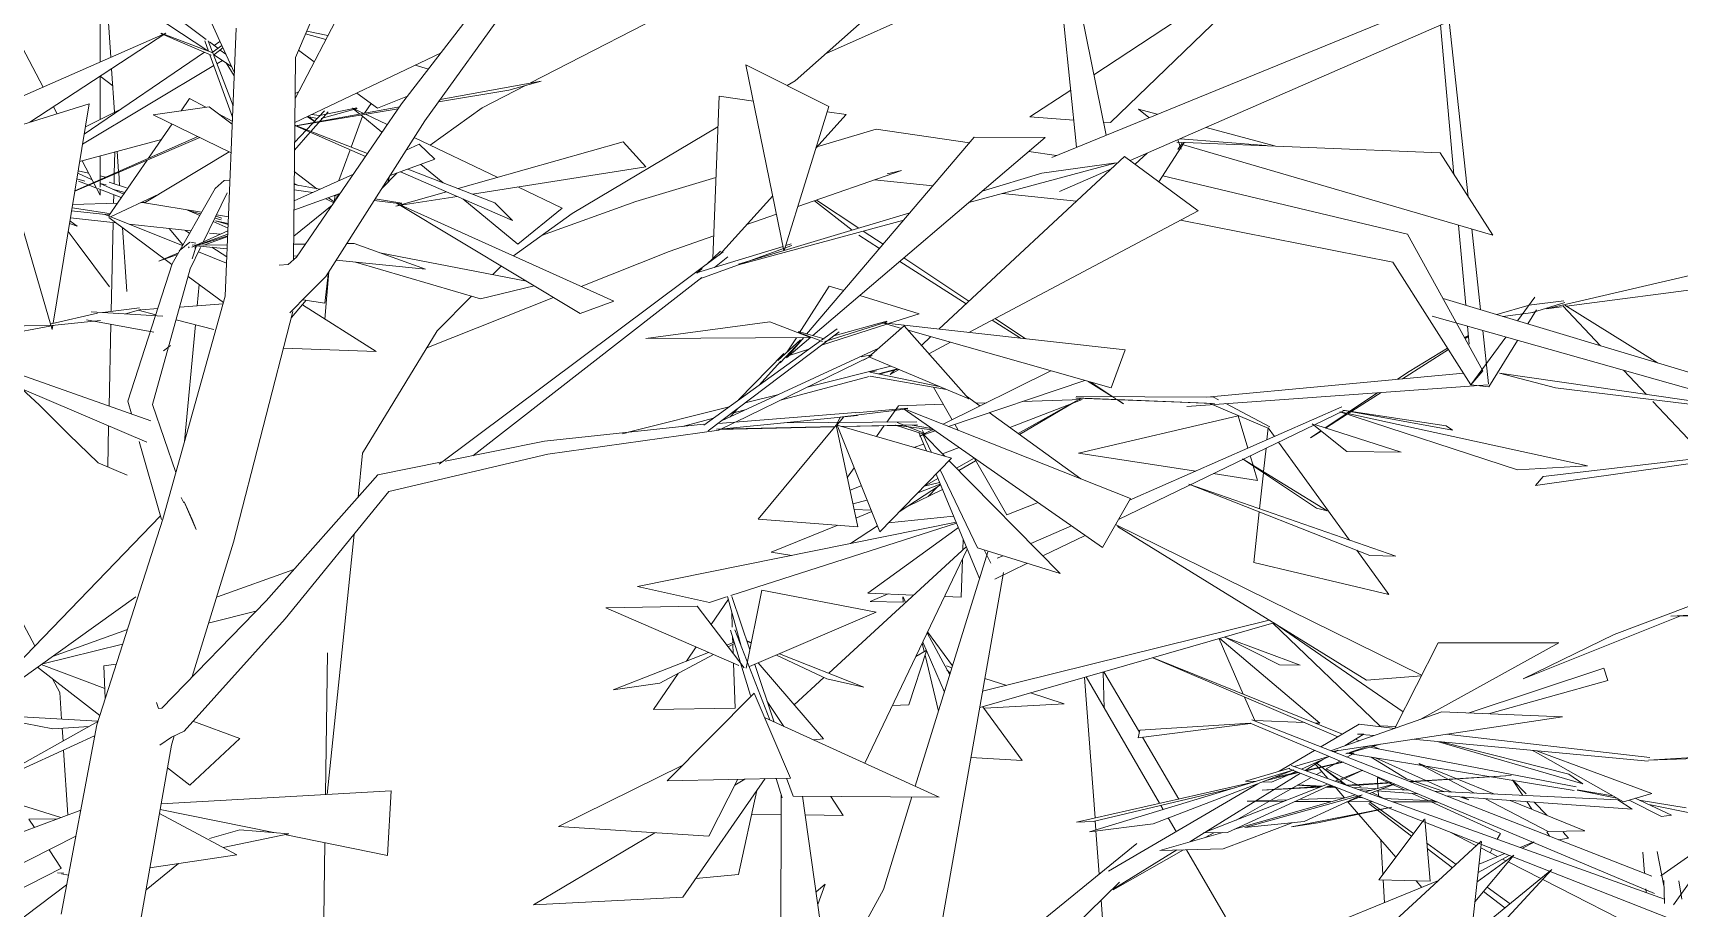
# Model space of a CAD drawing. Header units: millimetres. Extents: x 78096 to 288885, y -20632 to 149556.
# Drawn here: x 251988 to 252579, y 94706 to 95020 of the extents above; entities that cross this region are included whole.
import ezdxf

# ---------------------------------------------------------------- set-up
doc = ezdxf.new("R2010")
doc.units = ezdxf.units.MM
doc.layers.add('G-IMPT', color=8, linetype='Continuous', lineweight=9)
doc.layers.add('L-PLNT', color=71, linetype='Continuous', lineweight=9)

# ---------------------------------------------------------------- blocks, each defined once
blk = doc.blocks.new('ZZ-V - Tree Broadleaf 1 - 3dtree rotund SIMPLU-4826059-TOMH A-A')
at = {"layer": 'G-IMPT'}
for p, q in [((26243.94, 95097.1), (26294.92, 95000.55)), ((26565.19, 95002.82), (26642.73, 95071.38)), ((26672.58, 95004.94), (26746.98, 95053.89)), ((26678.55, 94987.77), (26744.95, 95051.93)), ((26836.75, 95048.51), (26657.46, 94975.28)), ((26315.42, 95039.14), (26315.42, 95009.56)), ((26317.39, 95037.84), (26319.22, 95011.23)), ((26470.13, 95002.02), (26538.35, 95037.13)), ((26822.83, 95034.06), (26685.64, 94974.13)), ((26576.13, 95012.49), (26614.32, 95029.52)), ((26661.82, 95023.48), (26666.39, 94978.93)), ((26668.09, 95026.99), (26677, 94983.26)), ((26797.23, 95022.88), (26802.03, 94969.12)), ((26800.32, 95024.23), (26807.16, 94961.16)), ((26358.46, 95016.88), (26356.39, 95015.47)), ((26352.85, 95013.07), (26309.65, 94983.68)), ((26359.36, 95010.09), (26357.37, 95008.9)), ((26356.29, 95008.25), (26309.05, 94980.01)), ((26315.42, 95004.46), (26315.41, 94988.93)), ((26319.92, 95001), (26315.42, 95004.44)), ((26319.5, 95007.14), (26320.57, 94991.49)), ((26363.6, 95004.55), (26360.67, 95009.22)), ((26452.67, 94993.03), (26468.48, 95001.17)), ((26562.31, 95001.11), (26565.19, 95002.82)), ((26649.61, 94989.82), (26664.28, 94999.47)), ((26298.66, 94993.47), (26299.98, 94990.97)), ((26322.61, 94992.5), (26310.08, 94986.28)), ((26410.41, 94991.14), (26412.81, 94994.65)), ((26433.96, 94979.72), (26452.67, 94993.03)), ((26688.59, 94992.62), (26692.4, 94989.55)), ((26688.59, 94992.62), (26695.38, 94990.77)), ((26405.65, 94978.95), (26409.74, 94990.03)), ((26485.02, 94955.07), (26537.46, 94986.3)), ((26665.38, 94988.7), (26649.61, 94989.82)), ((26678.55, 94987.77), (26676.04, 94987.95)), ((26337.41, 94981.75), (26308.03, 94973.76)), ((26573.03, 94979.04), (26594.33, 94985.47)), ((26594.33, 94985.47), (26627.88, 94980.55)), ((26704.99, 94980.63), (26695.97, 94966.5)), ((26702.42, 94980.8), (26797.01, 94976.92)), ((26704.33, 94980.43), (26702.77, 94978.15)), ((26702.78, 94981.61), (26703.93, 94978.24)), ((26703.59, 94981.97), (26734.57, 94979.49)), ((26712.89, 94986.03), (26737.48, 94979.37)), ((26315.41, 94975.77), (26315.41, 94967.32)), ((26320.49, 94969.57), (26320.67, 94977.2)), ((26321.54, 94977.43), (26322.03, 94970.25)), ((26401.22, 94966.95), (26405.3, 94978.02)), ((26649.19, 94977.41), (26659.11, 94975.96)), ((26691.77, 94976.8), (26687.4, 94972.83)), ((26816.05, 94947.34), (26704.78, 94979.77)), ((26816.05, 94947.34), (26797.01, 94976.92)), ((26312.52, 94967.22), (26307.34, 94969.57)), ((26311.26, 94969.61), (26307.49, 94970.49)), ((26308.93, 94974), (26315.41, 94961.75)), ((26317.37, 94968.19), (26315.41, 94968.64)), ((26320.41, 94965.81), (26320.49, 94969.2)), ((26322.06, 94969.87), (26322.38, 94965.18)), ((26416.51, 94963.94), (26422.14, 94969.69)), ((26418.83, 94966.31), (26419.39, 94968.46)), ((26566.14, 94957.59), (26603.38, 94970.55)), ((26603.38, 94970.55), (26598.28, 94969.34)), ((26678.89, 94971.18), (26660.28, 94963.05)), ((26697.34, 94968.64), (26785.29, 94947.71)), ((26309.84, 94966.72), (26307, 94967.52)), ((26311.09, 94965.41), (26307.64, 94966.74)), ((26314.08, 94964.26), (26311.4, 94965.29)), ((26323, 94960.82), (26314.61, 94964.05)), ((26315.41, 94967.01), (26315.41, 94964.53)), ((26317.6, 94965.45), (26315.41, 94965.92)), ((26323.86, 94962.06), (26315.41, 94965.9)), ((26315.41, 94963.75), (26315.41, 94961.75)), ((26324.86, 94964.39), (26318.63, 94966.38)), ((26324.26, 94962.65), (26319.8, 94963.91)), ((26507.95, 94959.38), (26536.75, 94968.08)), ((26593.79, 94967.21), (26614.65, 94965)), ((26305.51, 94958.41), (26321.63, 94958.83)), ((26320.25, 94958.79), (26320.32, 94961.85)), ((26330.01, 94959.05), (26331.55, 94959.09)), ((26399.76, 94961.55), (26399.58, 94959.34)), ((26474.03, 94947.16), (26507.95, 94959.38)), ((26585.68, 94949.15), (26572.11, 94959.67)), ((26572.92, 94959.95), (26588.1, 94949.87)), ((26639.77, 94962.33), (26666.33, 94959.51)), ((26321.08, 94951.77), (26304.71, 94953.54)), ((26319.38, 94919.96), (26320.1, 94951.87)), ((26348.02, 94948.84), (26325.77, 94951.26)), ((26351.17, 94954.38), (26346.53, 94956.43)), ((26351.5, 94954.95), (26347.03, 94956.21)), ((26361.36, 94949.86), (26356.04, 94952.22)), ((26358.89, 94952.86), (26356.65, 94953.49)), ((26361.43, 94951.56), (26356.86, 94952.45)), ((26361.41, 94951.11), (26356.86, 94952.45)), ((26359.18, 94953.43), (26356.97, 94954.14)), ((26463.94, 94939.9), (26485.02, 94955.07)), ((26547.84, 94951.22), (26558.48, 94954.93)), ((26703.72, 94952.77), (26780.06, 94937.61)), ((26803.66, 94950.95), (26806.24, 94922.14)), ((26307.15, 94944.29), (26303.9, 94948.6)), ((26323.42, 94950.03), (26325, 94927.09)), ((26340.23, 94949.69), (26345.16, 94943.83)), ((26347.55, 94948.03), (26345.91, 94949.07)), ((26358.69, 94947.68), (26354.71, 94948.11)), ((26519.93, 94941.51), (26535.94, 94947.08)), ((26588.07, 94947.3), (26595.55, 94942.54)), ((26589.69, 94948.82), (26596.85, 94944.07)), ((26785.29, 94947.71), (26812.4, 94898.64)), ((26808.42, 94949.56), (26811.56, 94920.54)), ((26835.32, 94920.9), (26962.16, 94950.44)), ((26318.8, 94928.8), (26307.15, 94944.29)), ((26360.94, 94939.54), (26355.53, 94942.97)), ((26468.65, 94930.8), (26415.9, 94941.01)), ((26488.33, 94928.93), (26519.93, 94941.51)), ((26604.27, 94939.14), (26627.68, 94923.6)), ((26397.57, 94934.2), (26396.2, 94917.19)), ((26452.13, 94924.47), (26407.2, 94937.67)), ((26456.51, 94933.15), (26459.58, 94936.24)), ((26602.82, 94937.91), (26626.71, 94922.71)), ((26780.06, 94937.61), (26808.1, 94893.58)), ((26350.97, 94929.59), (26350.26, 94921.95)), ((26471.43, 94929.13), (26452.13, 94924.47)), ((26924.87, 94932.68), (26842.44, 94921.84)), ((26414.59, 94905.53), (26388.09, 94922.33)), ((26432.77, 94906.8), (26478.38, 94924.97)), ((26436.52, 94912.96), (26448.87, 94925.43)), ((26986.46, 94868.09), (26798.11, 94924.57)), ((26817.41, 94918.79), (26829, 94922.2)), ((26824.88, 94916.55), (26831.14, 94925.11)), ((26841.51, 94923.75), (26828.89, 94922.19)), ((26841.85, 94923.1), (26830.3, 94919.52)), ((26840.71, 94921.61), (26835.32, 94920.9)), ((26854.68, 94907.61), (26841.21, 94921.89)), ((26875.15, 94901.47), (26841.83, 94922.22)), ((26318.61, 94885.93), (26319.27, 94915.32)), ((26636.01, 94916.78), (26646.19, 94910.31)), ((26637.09, 94917.36), (26648.01, 94910.1)), ((27003.21, 94859.29), (26794.16, 94918.18)), ((26819.62, 94918.12), (26830.45, 94919.52)), ((26828.53, 94915.45), (26831.67, 94920.55)), ((26349.63, 94915.17), (26345.75, 94873.24)), ((26409.73, 94869), (26436.52, 94912.96)), ((26807.2, 94911.3), (26805.86, 94910.48)), ((26806.03, 94910.18), (26807.24, 94910.95)), ((26806.91, 94914.59), (26807.49, 94908.13)), ((26808.1, 94893.58), (26820.63, 94910.72)), ((26812.38, 94913.05), (26814.45, 94893.9)), ((26814.58, 94892.81), (26824.88, 94909.53)), ((26414.59, 94905.53), (26381.31, 94906.78)), ((26783.47, 94895.71), (26800, 94906.31)), ((26799.71, 94906.76), (26785.93, 94898.41)), ((26713.14, 94889.19), (26805.45, 94897.74)), ((26781.67, 94895.54), (26785.93, 94898.41)), ((26812.4, 94898.64), (26808.1, 94893.58)), ((26838.55, 94892.48), (26818.41, 94897.71)), ((26818.41, 94897.71), (26917.65, 94883.4)), ((26871.2, 94890.1), (26863, 94898.79)), ((26293.5, 94886.39), (26287.33, 94892.03)), ((26670.52, 94894.81), (26679.14, 94889.33)), ((26671.44, 94894.56), (26680.45, 94888.57)), ((26706.02, 94885.81), (26814.36, 94893.55)), ((26814.58, 94892.81), (26808.1, 94893.58)), ((26838.55, 94892.48), (26921, 94882.45)), ((26304.15, 94875.75), (26293.5, 94886.39)), ((26598.13, 94880.16), (26602.34, 94886.05)), ((26618.44, 94886.6), (26602.34, 94886.05)), ((26634.02, 94887.13), (26630.21, 94887)), ((26642.41, 94878.19), (26664.42, 94886.78)), ((26645.32, 94876.08), (26667.97, 94888.77)), ((26665.1, 94887.05), (26645.9, 94875.66)), ((26668.34, 94888.31), (26646.78, 94887.57)), ((26665.03, 94887.02), (26668.34, 94888.31)), ((26715.95, 94886.87), (26666.1, 94888.84)), ((26666.1, 94888.84), (26715.07, 94886.87)), ((26668, 94888.77), (26666.1, 94887.64)), ((26715.59, 94889.15), (26666.23, 94889.4)), ((26666.32, 94888.82), (26715.95, 94886.87)), ((26680.84, 94888.25), (26683.26, 94886.71)), ((26680.95, 94888.24), (26683.26, 94886.71)), ((26735.45, 94877.91), (26714.23, 94886.87)), ((26717.39, 94888.19), (26715.59, 94889.15)), ((26735.78, 94878.48), (26720, 94886.81)), ((26763.56, 94883.35), (26774.48, 94890.7)), ((26764.05, 94883.24), (26775.82, 94890.8)), ((26892.5, 94867.51), (26873.55, 94887.6)), ((26667.07, 94868.96), (26724.41, 94882.43)), ((26724.41, 94882.43), (26727.93, 94870.83)), ((26755.71, 94878.06), (26763.25, 94883.14)), ((26755.88, 94878.01), (26763.67, 94883)), ((26314.71, 94865.49), (26304.15, 94875.75)), ((26318.12, 94864.06), (26318.45, 94878.76)), ((26594.43, 94874.99), (26597.23, 94878.9)), ((26734.81, 94873.86), (26735.27, 94878.14)), ((26735.27, 94878.14), (26737.51, 94875.05)), ((26750.51, 94874.56), (26754.19, 94877.04)), ((26750.51, 94874.56), (26754.27, 94876.97)), ((26831.38, 94857.42), (26950.19, 94874.23)), ((26834.11, 94860.66), (26950.08, 94874.26)), ((26409.73, 94869), (26408.09, 94853.19)), ((26618.18, 94868.73), (26624.13, 94871.05)), ((26667.07, 94868.96), (26709.21, 94862.6)), ((26728.78, 94868.06), (26729.8, 94864.68)), ((26733.57, 94862.37), (26734.48, 94870.81)), ((26738.99, 94872.99), (26764.46, 94837.76)), ((26314.71, 94865.49), (26325.16, 94861.09)), ((26583.97, 94860.37), (26586.4, 94863.76)), ((26623.17, 94863.66), (26629.54, 94867.23)), ((26630.09, 94866.28), (26624.1, 94862.73)), ((26729.88, 94864.41), (26731.46, 94859.24)), ((26732.12, 94849.02), (26733.52, 94861.98)), ((26584.94, 94855.75), (26588.98, 94857.33)), ((26611.65, 94857.21), (26616.51, 94859.93)), ((26715.49, 94861.65), (26731.46, 94859.24)), ((26831.38, 94857.42), (26834.11, 94860.66)), ((26859.62, 94803.81), (26989.79, 94853.21)), ((26730.03, 94829.74), (26732, 94847.93)), ((26406.71, 94839.94), (26397, 94746.35)), ((26767.09, 94834.11), (26778.57, 94818.24)), ((26730.03, 94829.74), (26778.57, 94818.24)), ((26291.92, 94799.76), (26278.24, 94825.36)), ((26826.85, 94787.88), (26883.17, 94810.45)), ((26859.62, 94803.81), (26826.85, 94787.88)), ((26396.44, 94746.32), (26397.17, 94797.27)), ((26300.89, 94782.97), (26298.21, 94787.99)), ((26300.89, 94782.97), (26301.52, 94773.47)), ((26301.74, 94770.17), (26302.05, 94765.6)), ((26302.26, 94762.36), (26303.82, 94739.04)), ((26395.23, 94661.29), (26396.2, 94728.99))]:
    blk.add_line(p, q, dxfattribs=at)
blk = doc.blocks.new('ZZ-V - Tree Broadleaf 1 - 3dtree rotund SIMPLU-4826034-TOMH A-A')
at = {"layer": 'G-IMPT'}
for p, q in [((26385.59, 95011.21), (26424.12, 95100.68)), ((26275.33, 95065.65), (26354.08, 95013.58)), ((26295.12, 95061.74), (26353.55, 95017.61)), ((26423.69, 94994.49), (26464.43, 95047.18)), ((26432.09, 94988.4), (26470.99, 95042.44)), ((26358.39, 95017.04), (26352.77, 95029.52)), ((26402.87, 95029.77), (26385.45, 94996.48)), ((26338.95, 95019.9), (26280.37, 94994.16)), ((26290.13, 94987.88), (26338.95, 95019.9)), ((26337.21, 95019.75), (26355.32, 95011.97)), ((26337.34, 95019.96), (26355.85, 95012.9)), ((26353.07, 95017.14), (26354.4, 95013.45)), ((26354.21, 95017.13), (26363.16, 94993.84)), ((26354.71, 95016.74), (26357.7, 95014.48)), ((26358.39, 95017.04), (26363.64, 95005.62)), ((26360.37, 94925.47), (26364.3, 95021.68)), ((26389.25, 95019.7), (26396.5, 95017.62)), ((26397.29, 95019.12), (26389.65, 95020.64)), ((26354.87, 95012.17), (26362.99, 94989.74)), ((26359.1, 95015.49), (26355.63, 95012.98)), ((26359.51, 95014.6), (26356.17, 95011.99)), ((26356.31, 95012.1), (26362.56, 95007.97)), ((26358.54, 95013.85), (26360.56, 95012.32)), ((26384.89, 94938.49), (26385.59, 95011.21)), ((26437.75, 95012.67), (26385.36, 94987.85)), ((26392.32, 95009.63), (26386.68, 95013.75)), ((26428.67, 95008.36), (26433.37, 95007.01)), ((26547.53, 95008.54), (26577.27, 94993.59)), ((26547.53, 95008.54), (26561.16, 94941.81)), ((26386.67, 94998.82), (26385.47, 94998.29)), ((26415.07, 94993), (26407.67, 94998.41)), ((26436.97, 94995.18), (26462.24, 94999.4)), ((26473.94, 95002.71), (26437.63, 94996.09)), ((26473.94, 95002.71), (26462.24, 94999.4)), ((26277.53, 94983.93), (26311.43, 94994.56)), ((26298.51, 94915.69), (26311.43, 94994.56)), ((26334.41, 94990.62), (26354.57, 94993.49)), ((26347.53, 94996.44), (26344.51, 94992.06)), ((26347.53, 94996.44), (26353.42, 94993.32)), ((26362.89, 94987.16), (26354.57, 94993.49)), ((26422.96, 94993.42), (26385.64, 94986.62)), ((26385.83, 94986.63), (26422.5, 94992.76)), ((26385.94, 94939.44), (26423.69, 94994.49)), ((26407.6, 94993.1), (26394.27, 94990.37)), ((26407.74, 94992.82), (26394.84, 94989.24)), ((26410.15, 94991.09), (26406.11, 94993.02)), ((26408.76, 94990.84), (26406.11, 94993.02)), ((26415.07, 94993), (26425.87, 94997.31)), ((26537.89, 94997.28), (26535.63, 94938.97)), ((26537.89, 94997.28), (26550.19, 94995.5)), ((26577.27, 94993.59), (26561.26, 94941.84)), ((26341.23, 94987.3), (26332.76, 94974.99)), ((26334.41, 94990.62), (26362.47, 94976.96)), ((26357.89, 94990.96), (26362.9, 94988.31)), ((26385.29, 94980.64), (26396.02, 94992.05)), ((26411.49, 94976.69), (26385.35, 94986.8)), ((26410.76, 94975.64), (26385.35, 94986.72)), ((26389.81, 94989.95), (26392.42, 94988.22)), ((26389.95, 94990.02), (26393.52, 94989.29)), ((26390.04, 94990.06), (26392.44, 94988.24)), ((26391.15, 94984.55), (26397.35, 94991.63)), ((26394.27, 94990.37), (26391.38, 94990.7)), ((26396.48, 94932.49), (26432.09, 94988.4)), ((26416.7, 94984.3), (26409.14, 94990.53)), ((26418.59, 94987.06), (26410.76, 94990.8)), ((26572.64, 94978.6), (26583.58, 94990.69)), ((26576.68, 94991.68), (26583.58, 94990.69)), ((26277.53, 94983.93), (26297.7, 94914.96)), ((26351.27, 94982.42), (26306.28, 94963.09)), ((26350.45, 94982.81), (26306.31, 94963.3)), ((26385.27, 94977.84), (26390.92, 94984.29)), ((26458.29, 94968.11), (26428.28, 94982.43)), ((26503.42, 94980.81), (26444.06, 94964.1)), ((26503.42, 94980.81), (26511.56, 94971.86)), ((26629.59, 94982.56), (26569.34, 94911.74)), ((26655.04, 94982.39), (26571.58, 94911.3)), ((26629.59, 94982.56), (26655.04, 94982.39)), ((26331.31, 94958.94), (26361.74, 94977.32)), ((26435.68, 94974.59), (26419.59, 94968.77)), ((26425.4, 94977.91), (26430.06, 94980.01)), ((26435.68, 94974.59), (26430.06, 94980.01)), ((26683.65, 94975.6), (26616.87, 94913.57)), ((26683.65, 94975.6), (26710.02, 94956.12)), ((26332.25, 94974.25), (26318.43, 94954.19)), ((26385.09, 94959.64), (26406.42, 94969.3)), ((26393.3, 94964.01), (26385.19, 94970.18)), ((26463.65, 94952.57), (26423.37, 94970.14)), ((26457.24, 94959.01), (26425.99, 94971.09)), ((26438.73, 94966.16), (26430.69, 94972.78)), ((26449.22, 94962.11), (26511.56, 94971.86)), ((26680.64, 94973.36), (26627.65, 94959.06)), ((26653.94, 94969.59), (26632.46, 94963.16)), ((26653.94, 94969.59), (26680.64, 94973.36)), ((26341.29, 94937.05), (26356.74, 94964.15)), ((26352.47, 94944.87), (26361.06, 94962.6)), ((26360.02, 94967.02), (26356.74, 94964.15)), ((26360.02, 94967.02), (26362.07, 94967.15)), ((26391.82, 94962.69), (26385.13, 94963.65)), ((26385.15, 94965.92), (26386.59, 94965.22)), ((26394.33, 94963.83), (26385.15, 94965.48)), ((26439.9, 94962.93), (26421.68, 94957.8)), ((26481.47, 94957.04), (26465.51, 94964.65)), ((26318.69, 94955.13), (26305.3, 94957.1)), ((26319.06, 94953.93), (26336.49, 94962.07)), ((26351.85, 94955.56), (26331.31, 94958.94)), ((26384.97, 94946.99), (26398.76, 94958.14)), ((26401.59, 94962.26), (26385.06, 94956.28)), ((26396.47, 94960.41), (26399.36, 94959.01)), ((26399.54, 94959.27), (26397.53, 94960.79)), ((26400.98, 94961.38), (26399.67, 94961.57)), ((26399.9, 94959.81), (26401.21, 94962.12)), ((26423.72, 94958.59), (26413.9, 94959.84)), ((26423.78, 94958.82), (26414.23, 94960.36)), ((26421.68, 94957.8), (26423.48, 94958.08)), ((26487.93, 94919.24), (26422.11, 94958.71)), ((26422.11, 94958.71), (26500.05, 94923.66)), ((26423.51, 94958.09), (26443.75, 94961.25)), ((26465.56, 94944.07), (26445.76, 94960.37)), ((26457.24, 94959.01), (26463.65, 94952.57)), ((26481.47, 94957.04), (26465.56, 94944.07)), ((26537.96, 94940.31), (26557.14, 94961.49)), ((26304.38, 94951.52), (26307.13, 94950.52)), ((26304.55, 94952.51), (26307.13, 94950.52)), ((26318.48, 94954.59), (26305.13, 94956.05)), ((26345.01, 94943.57), (26317.1, 94954.72)), ((26341.22, 94936.82), (26318.51, 94953.67)), ((26361.53, 94953.96), (26357.22, 94954.67)), ((26606.47, 94955.37), (26544.79, 94936.9)), ((26604.22, 94952.74), (26544.87, 94936.72)), ((26627.69, 94912.37), (26710.02, 94956.12)), ((26347.61, 94944.78), (26343.76, 94941.76)), ((26349.79, 94944.45), (26347.97, 94944.8)), ((26349.94, 94943.72), (26361.32, 94948.88)), ((26361.27, 94947.68), (26350.33, 94943.72)), ((26361.25, 94947.13), (26352.18, 94944.26)), ((26361.24, 94946.81), (26352.62, 94943.75)), ((26336.47, 94938.01), (26343.55, 94941.01)), ((26343.21, 94940.41), (26336.47, 94938.01)), ((26347.38, 94943.12), (26347.17, 94942.73)), ((26347.8, 94935.22), (26351.51, 94942.87)), ((26348.41, 94943.03), (26349.89, 94943.7)), ((26349.93, 94943.58), (26348.41, 94943.03)), ((26361.12, 94943.84), (26348.45, 94943.7)), ((26349.96, 94943.32), (26348.49, 94938.79)), ((26350.14, 94943.94), (26349.41, 94942.71)), ((26349.6, 94943.12), (26349.78, 94942.73)), ((26361.06, 94942.41), (26349.94, 94943.55)), ((26360.85, 94937.25), (26350.74, 94941.29)), ((26383.02, 94936.81), (26385.94, 94939.44)), ((26386.2, 94939.82), (26384.9, 94939.96)), ((26389.16, 94944.15), (26384.94, 94944.1)), ((26406.67, 94944.34), (26404.01, 94944.31)), ((26406.67, 94944.34), (26432.4, 94935.08)), ((26539.38, 94941.37), (26437.21, 94865.02)), ((26560.86, 94943.31), (26529.78, 94933.75)), ((26564.04, 94943.68), (26531, 94931.69)), ((26538.41, 94941.54), (26533.31, 94936.84)), ((26541.07, 94939.5), (26536.24, 94935.74)), ((26563.76, 94944.2), (26561.81, 94943.6)), ((26325.31, 94887.67), (26341.29, 94937.05)), ((26334.22, 94886.44), (26347.8, 94935.22)), ((26383.02, 94936.81), (26379.74, 94936.6)), ((26397.52, 94934.12), (26396.2, 94922.94)), ((26432.4, 94935.08), (26400.23, 94938.38)), ((26531.73, 94935.38), (26529.91, 94933.7)), ((26359.7, 94923.11), (26347.04, 94932.5)), ((26390.12, 94926.11), (26396.48, 94932.49)), ((26531.63, 94932.15), (26449.41, 94868.11)), ((26577.49, 94929.02), (26566.66, 94912.1)), ((26582.69, 94927.42), (26577.49, 94929.02)), ((26329.59, 94921.28), (26316.38, 94919.56)), ((26337.93, 94845.28), (26360.37, 94925.47)), ((26359.56, 94922.61), (26343.98, 94921.51)), ((26390.12, 94926.11), (26383.57, 94919.44)), ((26389.5, 94923.94), (26384.16, 94917.81)), ((26388.19, 94924.14), (26396.2, 94922.94)), ((26487.93, 94919.24), (26500.05, 94923.66)), ((26609.74, 94919.11), (26588.43, 94925.66)), ((26297.81, 94915.53), (26314.5, 94919.32)), ((26298.06, 94914.88), (26315.51, 94916.65)), ((26310.51, 94916.96), (26334.65, 94912.44)), ((26312.17, 94919.82), (26337.9, 94918.26)), ((26329.96, 94920.63), (26324.52, 94919.07)), ((26335.38, 94918.77), (26329.05, 94920.37)), ((26336.08, 94920.96), (26330.31, 94920.55)), ((26356.24, 94913.5), (26342.7, 94916.92)), ((26363.35, 94837.08), (26384.71, 94919.95)), ((26511.49, 94910.19), (26556.07, 94916.21)), ((26556.07, 94916.21), (26570.7, 94910.53)), ((26598.15, 94915.37), (26574.68, 94907.8)), ((26598.26, 94916.23), (26575.9, 94909.11)), ((26598.15, 94916.49), (26579.1, 94911.13)), ((26603.45, 94913.86), (26596.59, 94915.81)), ((26683.81, 94906.12), (26596.88, 94915.8)), ((26609.74, 94919.11), (26598.81, 94915.58)), ((26274.46, 94914.38), (26297.69, 94914.96)), ((26275.29, 94910.55), (26299.28, 94915)), ((26297.77, 94914.72), (26298.15, 94913.45)), ((26298.15, 94913.45), (26298.39, 94914.96)), ((26511.49, 94910.19), (26570.7, 94910.53)), ((26574.37, 94909.37), (26532.41, 94879.12)), ((26581.07, 94912.62), (26533.9, 94877.01)), ((26567.14, 94909.76), (26559.01, 94902.33)), ((26567.34, 94909.55), (26559.8, 94901.5)), ((26570.9, 94910.71), (26562.11, 94903.23)), ((26568.31, 94910.52), (26562.11, 94903.23)), ((26565.64, 94910.5), (26562.38, 94905.4)), ((26566.24, 94912.52), (26575.08, 94909.1)), ((26566.39, 94912.77), (26575.69, 94910.14)), ((26580.34, 94913.68), (26574.71, 94909.62)), ((26591.68, 94903.6), (26604.43, 94914.72)), ((26627.59, 94888.56), (26604.43, 94914.72)), ((26678.84, 94892.45), (26605.78, 94913.2)), ((26613.97, 94910.88), (26610.61, 94907.75)), ((26340.68, 94907.75), (26338.14, 94905.72)), ((26538.72, 94880.64), (26594.42, 94906.32)), ((26543.82, 94880.21), (26591.94, 94903.59)), ((26561.18, 94904.87), (26544.89, 94888.12)), ((26570.16, 94906.34), (26563.08, 94904.06)), ((26592.68, 94904.38), (26588.93, 94903.61)), ((26592.85, 94904.09), (26589.61, 94902.45)), ((26627.59, 94888.56), (26591.68, 94903.6)), ((26613.29, 94904.71), (26621.09, 94908.85)), ((26678.84, 94892.45), (26683.81, 94906.12)), ((26277.64, 94900.39), (26333.6, 94880.63)), ((26560.1, 94902.06), (26552.13, 94893.34)), ((26599.61, 94900.28), (26569.56, 94892.72)), ((26592.01, 94898.14), (26594.47, 94898.61)), ((26617, 94893), (26592.01, 94898.14)), ((26601.97, 94899.29), (26595.21, 94897.48)), ((26602.21, 94899.19), (26595.73, 94897.56)), ((26599.37, 94897.31), (26602.6, 94899.03)), ((26601.09, 94898.91), (26599.37, 94897.31)), ((26657.14, 94898.62), (26618.42, 94879.38)), ((26279.9, 94895.2), (26332.17, 94872.91)), ((26591.85, 94896.58), (26559.91, 94888.03)), ((26619.56, 94891.92), (26592.12, 94896.66)), ((26621.65, 94880.99), (26614.93, 94892.72)), ((26669.32, 94895.16), (26620.28, 94878.65)), ((26326.62, 94883.1), (26325.31, 94887.67)), ((26342.63, 94862.08), (26334.22, 94886.44)), ((26541.47, 94885.65), (26505.21, 94876.53)), ((26559.33, 94890.15), (26547.29, 94887.12)), ((26631.65, 94885.96), (26626.78, 94889.48)), ((26761.72, 94885.7), (26685.34, 94852.1)), ((26535.83, 94881.59), (26524.69, 94878.6)), ((26587.05, 94883.57), (26537.5, 94879.72)), ((26537.77, 94877.27), (26543.38, 94880)), ((26587.58, 94882.53), (26538.3, 94877.58)), ((26544.56, 94885.05), (26541.84, 94882.08)), ((26547.59, 94884.73), (26543.19, 94883.55)), ((26561.23, 94879.88), (26608.94, 94880.24)), ((26579.91, 94879.03), (26581.54, 94882.08)), ((26580.19, 94879.03), (26582.68, 94882.07)), ((26605.69, 94884.9), (26582.18, 94882.07)), ((26587.08, 94883.5), (26605.66, 94885.14)), ((26612.14, 94875.91), (26601.87, 94880.06)), ((26604.39, 94884.8), (26675.7, 94835.12)), ((26685.7, 94852.73), (26605.57, 94884.48)), ((26667.85, 94859.8), (26634.94, 94883.58)), ((26762.54, 94884.35), (26681.44, 94845.23)), ((26824.83, 94863.05), (26761.03, 94883.87)), ((26850.03, 94864.45), (26761.09, 94883.89)), ((26762.06, 94884.45), (26799.19, 94878.83)), ((26801.51, 94877.22), (26762.07, 94884.43)), ((26475.12, 94873.32), (26532.24, 94879.41)), ((26476.36, 94868.61), (26537.77, 94877.27)), ((26504.56, 94876.36), (26503.13, 94876)), ((26536.96, 94877.62), (26579.56, 94878.56)), ((26579.53, 94878.52), (26536.96, 94877.62)), ((26579.53, 94878.53), (26537.67, 94877.54)), ((26580.01, 94879.11), (26551.93, 94845.26)), ((26587.73, 94842.54), (26580.01, 94879.11)), ((26595.61, 94840.81), (26580.26, 94879.08)), ((26621.43, 94867.2), (26580.26, 94879.08)), ((26581.87, 94878.62), (26609.15, 94879.22)), ((26609.15, 94879.22), (26581.98, 94878.58)), ((26601.86, 94879), (26582.01, 94878.58)), ((26611.36, 94875.88), (26601.29, 94879.08)), ((26615.24, 94877.23), (26601.46, 94879.08)), ((26608.8, 94879.15), (26604.37, 94879.05)), ((26607.33, 94879.11), (26614.27, 94877.91)), ((26609.62, 94876.43), (26612.38, 94869.81)), ((26614.76, 94877.57), (26609.9, 94875.15)), ((26615.52, 94877.04), (26609.9, 94875.15)), ((26611.62, 94876.01), (26610.9, 94877.42)), ((26618.99, 94867.9), (26610.99, 94876.02)), ((26610.99, 94876.02), (26614.25, 94869.27)), ((26623.8, 94877.25), (26622.56, 94879.41)), ((26751.05, 94879.55), (26763.54, 94869.57)), ((26783.04, 94869.34), (26752.34, 94879.14)), ((26801.51, 94877.22), (26799.19, 94878.83)), ((26337.5, 94845.23), (26329.45, 94873.24)), ((26419.16, 94855.19), (26476.36, 94868.61)), ((26439.46, 94866.1), (26475.12, 94873.32)), ((26607.92, 94871.1), (26611.35, 94872.28)), ((26783.04, 94869.34), (26763.54, 94869.57)), ((26415.18, 94861.18), (26438.34, 94865.87)), ((26595.61, 94840.81), (26621.43, 94867.2)), ((26617.29, 94862.97), (26630.79, 94835)), ((26660.49, 94825.84), (26620.56, 94866.31)), ((26641.24, 94846.82), (26629.5, 94867.31)), ((26752.62, 94849.2), (26725.97, 94867.03)), ((26756.47, 94848.33), (26725.97, 94867.03)), ((26824.83, 94863.05), (26850.03, 94864.45)), ((26375.08, 94816.01), (26415.18, 94861.18)), ((26617.46, 94857.65), (26602.59, 94847.95)), ((26609.12, 94854.62), (26617.34, 94857.93)), ((26611.62, 94857.18), (26617.09, 94858.52)), ((26613.04, 94853.5), (26616.2, 94856.83)), ((26615.85, 94861.5), (26631.5, 94824)), ((26771.8, 94832.26), (26706.73, 94857.87)), ((26706.73, 94857.87), (26781.1, 94831.96)), ((26344.48, 94853.05), (26345.43, 94851.18)), ((26345.58, 94851.58), (26349.91, 94841.6)), ((26345.58, 94851.58), (26348.48, 94845.16)), ((26381.9, 94809.55), (26419.16, 94855.19)), ((26585.97, 94850.86), (26591.07, 94852.12)), ((26605.6, 94849.91), (26618.16, 94855.97)), ((26652.53, 94851.27), (26641.24, 94846.82)), ((26685.7, 94852.73), (26675.7, 94835.12)), ((26337.13, 94846.52), (26268.33, 94775.36)), ((26314.16, 94771.45), (26337.93, 94845.28)), ((26349.91, 94841.6), (26348.48, 94845.16)), ((26508.58, 94821.08), (26623.06, 94844.21)), ((26587.73, 94842.54), (26551.93, 94845.26)), ((26592.51, 94848.53), (26586.41, 94848.77)), ((26587.06, 94845.72), (26592.72, 94848.01)), ((26622.16, 94846.38), (26598.74, 94844.02)), ((26752.62, 94849.2), (26756.47, 94848.33)), ((26623.2, 94843.9), (26542.04, 94817.83)), ((26556.55, 94833.42), (26580.53, 94843.09)), ((26594.79, 94842.85), (26585.13, 94836.55)), ((26591.31, 94818.76), (26623.88, 94842.26)), ((26664.49, 94842.93), (26649.94, 94836.53)), ((26669.48, 94839.46), (26654.28, 94832.13)), ((26790.4, 94789.21), (26680.4, 94843.4)), ((26770.57, 94787.48), (26681.04, 94842.69)), ((26348.52, 94788.72), (26363.35, 94837.08)), ((26556.55, 94833.42), (26564.06, 94832.29)), ((26577.26, 94789.99), (26626.74, 94835.42)), ((26590.2, 94757.65), (26627.1, 94834.55)), ((26608.39, 94749.38), (26634.46, 94833.57)), ((26625.63, 94838.07), (26625.5, 94834.28)), ((26660.49, 94825.84), (26630.79, 94835)), ((26635.56, 94829.51), (26633.11, 94834.28)), ((26385.05, 94827.24), (26357.63, 94817.36)), ((26625.38, 94830.98), (26624.9, 94817.25)), ((26648.75, 94829.46), (26636.97, 94823.78)), ((26640, 94832.16), (26637.88, 94831.23)), ((26771.8, 94832.26), (26781.1, 94831.96)), ((26508.58, 94821.08), (26534.45, 94815.39)), ((26617.6, 94698.12), (26640.1, 94826.14)), ((26328.23, 94817.36), (26268.77, 94774.93)), ((26337.53, 94777.43), (26375.08, 94816.01)), ((26540.58, 94817.36), (26534.45, 94815.39)), ((26535.04, 94807.45), (26541.21, 94816.55)), ((26540.95, 94817.49), (26545.77, 94799.67)), ((26542.49, 94817.5), (26548.94, 94798.34)), ((26547.63, 94791.78), (26553.21, 94819.76)), ((26594.35, 94811.9), (26553.21, 94819.76)), ((26591.31, 94818.76), (26607.79, 94818.02)), ((26592.17, 94815.76), (26598.67, 94818.43)), ((26592.17, 94815.76), (26604.04, 94815.43)), ((26603.9, 94817.36), (26604.04, 94815.43)), ((26604.08, 94817.36), (26604.93, 94815.39)), ((26618.92, 94817.52), (26624.9, 94817.25)), ((26345.55, 94769.14), (26381.9, 94809.55)), ((26371.4, 94812.24), (26354.71, 94808.1)), ((26530, 94814.08), (26497.12, 94813.48)), ((26544.93, 94792.74), (26497.12, 94813.48)), ((26530, 94814.08), (26546.87, 94791.9)), ((26542.43, 94812.05), (26542.62, 94806.53)), ((26594.35, 94811.9), (26548.86, 94792.31)), ((26735.63, 94809.02), (26632.6, 94783.45)), ((26879.92, 94810.42), (26936.89, 94813.4)), ((26879.92, 94810.42), (26899.09, 94810.59)), ((26325.18, 94805.67), (26298.25, 94795.97)), ((26541.95, 94805.43), (26549.19, 94781.97)), ((26542.75, 94802.84), (26542.82, 94800.88)), ((26543.5, 94805.52), (26556.06, 94773.2)), ((26612.68, 94804.51), (26620.77, 94789.35)), ((26612.83, 94804.82), (26621.79, 94792.66)), ((26737.28, 94808.01), (26631.57, 94777.61)), ((26739.31, 94792.97), (26719.62, 94802.93)), ((26719.66, 94802.94), (26746.75, 94792.86)), ((26775.43, 94771.03), (26736.94, 94807.95)), ((26783.78, 94776.1), (26737.22, 94808.01)), ((26323.47, 94800.37), (26294.31, 94793.15)), ((26499.8, 94783.94), (26534.1, 94797.44)), ((26526.14, 94794.31), (26529.59, 94799.4)), ((26540.68, 94800.04), (26543.3, 94801.07)), ((26543.41, 94800.69), (26541.12, 94799.46)), ((26542.84, 94800.38), (26542.96, 94797.05)), ((26547.85, 94801.57), (26549.46, 94800.94)), ((26549.42, 94800.75), (26547.88, 94801.49)), ((26559.62, 94796.94), (26589.94, 94785)), ((26606.07, 94778.65), (26612.41, 94798.04)), ((26608.58, 94795.97), (26612.36, 94798.15)), ((26611.61, 94797.72), (26610.88, 94800.75)), ((26611.07, 94801.15), (26618.84, 94783.13)), ((26726.3, 94782.44), (26717.62, 94802.36)), ((26717.83, 94802.41), (26753.77, 94771.97)), ((26796.31, 94800.93), (26780.79, 94770.17)), ((26839.73, 94800.91), (26789.87, 94773.33)), ((26796.31, 94800.93), (26839.73, 94800.91)), ((26315.24, 94774.8), (26292.87, 94792.13)), ((26294.14, 94793.03), (26317.06, 94784.51)), ((26316.77, 94792.62), (26321.18, 94793.26)), ((26316.77, 94792.62), (26317.19, 94780.87)), ((26535.88, 94796.67), (26516.55, 94786.34)), ((26543.08, 94793.55), (26543.65, 94777.38)), ((26550.7, 94793.1), (26557.66, 94772.42)), ((26575.43, 94766.4), (26551.97, 94793.65)), ((26576.56, 94787.88), (26558.49, 94796.46)), ((26616.73, 94776.3), (26611.9, 94796.48)), ((26619.57, 94792.56), (26621.56, 94791.92)), ((26620.97, 94789.99), (26619.77, 94791.21)), ((26760.22, 94767.08), (26693.81, 94795.51)), ((26693.84, 94795.52), (26761.94, 94768.09)), ((26739.31, 94792.97), (26746.75, 94792.86)), ((26855.84, 94791.82), (26807.12, 94775.65)), ((26855.84, 94791.82), (26857.28, 94787.35)), ((26499.8, 94783.94), (26516.55, 94786.34)), ((26514.33, 94776.88), (26523.12, 94789.85)), ((26564.89, 94778.64), (26575.51, 94788.38)), ((26576.56, 94787.88), (26589.94, 94785)), ((26633.41, 94788.11), (26641.24, 94785.6)), ((26673, 94737.99), (26669.25, 94788.44)), ((26696.2, 94743.21), (26669.78, 94788.6)), ((26676.3, 94777.39), (26675.87, 94790.35)), ((26676.2, 94790.44), (26688.97, 94768.73)), ((26790.32, 94789.04), (26770.57, 94787.48)), ((26814.47, 94775.36), (26857.28, 94787.35)), ((26336.34, 94777.3), (26335.61, 94779.41)), ((26550.53, 94782.82), (26519.15, 94751.28)), ((26563.57, 94752.29), (26550.53, 94782.82)), ((26561.18, 94770.83), (26555.18, 94779.81)), ((26649.79, 94782.85), (26661.91, 94778.95)), ((26730.44, 94772.95), (26726.76, 94781.4)), ((26298.41, 94769.93), (26271.77, 94775.1)), ((26314.57, 94772.73), (26271.94, 94775.16)), ((26336.34, 94777.3), (26337.53, 94777.43)), ((26514.33, 94776.88), (26543.65, 94777.38)), ((26616.98, 94745.48), (26554.41, 94773.9)), ((26606.07, 94778.65), (26600.11, 94778.32)), ((26632.65, 94777.92), (26646.87, 94758.61)), ((26633.35, 94777.36), (26661.91, 94778.95)), ((26797.6, 94776.03), (26757.68, 94762.1)), ((26841.08, 94774.31), (26758.27, 94761.88)), ((26797.6, 94776.03), (26841.08, 94774.31)), ((26314.53, 94772.6), (26283.42, 94755.16)), ((26313.42, 94767.47), (26284.14, 94754.05)), ((26311.44, 94770.87), (26298.41, 94769.93)), ((26301.39, 94703.33), (26314.16, 94771.45)), ((26340.99, 94766.98), (26345.55, 94769.14)), ((26340.99, 94764.16), (26342, 94767.46)), ((26348.77, 94772.72), (26365.59, 94766.47)), ((26728.94, 94771.93), (26688.5, 94766.78)), ((26689.16, 94769.51), (26688.5, 94766.78)), ((26689.16, 94769.51), (26728.94, 94771.99)), ((26728.75, 94771.96), (26874.11, 94710.83)), ((26729.33, 94773.16), (26873.14, 94717.07)), ((26730.44, 94772.95), (26748.25, 94772.2)), ((26752.14, 94772.04), (26753.77, 94771.97)), ((26767.93, 94771.6), (26754.11, 94763.5)), ((26769.34, 94767.9), (26762.93, 94763.94)), ((26767.33, 94768.09), (26769.64, 94768.09)), ((26767.33, 94768.09), (26773.25, 94767.53)), ((26767.93, 94771.6), (26780.72, 94770.14)), ((26781.13, 94770.83), (26775.43, 94771.03)), ((26799.26, 94768.03), (26872.38, 94759.7)), ((26329.57, 94698.84), (26340.99, 94764.16)), ((26340.99, 94766.98), (26336.79, 94764.16)), ((26347.66, 94749.7), (26365.59, 94766.47)), ((26575.43, 94766.4), (26571.64, 94766.08)), ((26690.01, 94766.97), (26703.07, 94744.76)), ((26751.92, 94762.22), (26739.24, 94754.79)), ((26760.29, 94762.3), (26759.09, 94761.56)), ((26763.11, 94760.98), (26775.64, 94764.48)), ((26771.68, 94763.89), (26764.41, 94761.48)), ((26766.6, 94766.21), (26767.92, 94765.68)), ((26771.68, 94763.37), (26845.96, 94749.19)), ((26772.84, 94763.7), (26775.42, 94762.66)), ((26787.24, 94766.23), (26871.84, 94758.32)), ((26848.35, 94750.21), (26796.48, 94765.36)), ((26843.31, 94753.66), (26797.89, 94765.23)), ((26830.19, 94762.21), (26831.49, 94761.55)), ((26830.34, 94762.2), (26862.9, 94743.75)), ((26873.09, 94746.79), (26831.73, 94762.07)), ((26347.66, 94749.7), (26339.56, 94755.98)), ((26480.13, 94734.89), (26524.65, 94756.81)), ((26628.41, 94759.64), (26646.87, 94758.61)), ((26727.08, 94751.19), (26742.98, 94755.89)), ((26742.8, 94755.58), (26879.3, 94701.94)), ((26743.53, 94756.85), (26877.66, 94708.79)), ((26744.75, 94756.42), (26757.05, 94760.06)), ((26757.2, 94759.99), (26747.18, 94755.54)), ((26754.92, 94758.98), (26748.57, 94755.05)), ((26748.66, 94755.02), (26762.18, 94758.06)), ((26748.96, 94754.91), (26762.19, 94758.05)), ((26751.9, 94757.64), (26756.64, 94752.16)), ((26760.37, 94751.63), (26752.31, 94757.82)), ((26761.05, 94758.37), (26756.11, 94755.58)), ((26756.11, 94755.58), (26762.33, 94752.4)), ((26766.13, 94761.26), (26763.5, 94761.24)), ((26763.5, 94761.24), (26845.26, 94747.81)), ((26766.13, 94761.26), (26763.57, 94759.81)), ((26785, 94752.02), (26772.24, 94759.81)), ((26773.85, 94759.54), (26801.2, 94747.26)), ((26809.39, 94746.88), (26789.43, 94757.35)), ((26816.6, 94746.55), (26789.5, 94757.57)), ((26897.6, 94760.28), (26871.99, 94758.69)), ((26871.99, 94758.69), (26892.08, 94759.4)), ((26916.25, 94756.31), (26880.93, 94706.78)), ((26563.57, 94752.29), (26519.15, 94751.28)), ((26524.86, 94709.5), (26554.48, 94752.08)), ((26534.17, 94731.36), (26544.64, 94751.86)), ((26543.58, 94749.78), (26547.17, 94751.91)), ((26558.39, 94752.17), (26560.54, 94745.19)), ((26562.15, 94752.25), (26564.48, 94745.75)), ((26666.3, 94736.48), (26729.86, 94750.79)), ((26744.5, 94755.21), (26670.98, 94732.98)), ((26731.49, 94750.24), (26677.84, 94718.8)), ((26693.85, 94735.87), (26744.5, 94755.21)), ((26756.62, 94750.15), (26711.96, 94732.59)), ((26746.86, 94753.99), (26712.84, 94732.93)), ((26720.58, 94732.74), (26757.6, 94749.76)), ((26727.08, 94751.19), (26730.69, 94751.04)), ((26733.27, 94750.92), (26736.47, 94750.78)), ((26734.99, 94751.58), (26746.19, 94754.25)), ((26750.67, 94752.49), (26736.11, 94744.24)), ((26742.03, 94753.25), (26736.47, 94750.78)), ((26737.29, 94752.46), (26745.85, 94754.38)), ((26745.17, 94754.65), (26743.26, 94753.8)), ((26745.85, 94749.76), (26753.91, 94749.18)), ((26754.74, 94749.41), (26745.95, 94749.82)), ((26754.48, 94754.65), (26752.62, 94753.6)), ((26760.69, 94751.75), (26755.73, 94755.36)), ((26769.22, 94755.11), (26759.29, 94751.2)), ((26760.1, 94750.91), (26769.22, 94755.11)), ((26762.34, 94750.11), (26760.85, 94751.26)), ((26763.56, 94749.67), (26761.17, 94751.41)), ((26762.81, 94752.16), (26767.13, 94749.95)), ((26779.4, 94750.66), (26763.4, 94749.73)), ((26763.83, 94749.58), (26767.92, 94749.79)), ((26767.48, 94749.77), (26768.72, 94749.13)), ((26779.73, 94750.52), (26767.92, 94749.79)), ((26770.26, 94747.28), (26780.78, 94750.26)), ((26771.7, 94746.76), (26780.64, 94750.14)), ((26774.49, 94752.46), (26774.71, 94748.54)), ((26774.49, 94752.46), (26778.57, 94750.61)), ((26778.89, 94750.47), (26784.22, 94748.05)), ((26785, 94752.02), (26787.62, 94751.14)), ((26822.6, 94753.16), (26786.03, 94751.04)), ((26822.6, 94753.16), (26786.33, 94750.93)), ((26787.95, 94751.03), (26798.79, 94747.37)), ((26826.76, 94746.08), (26823.07, 94751.71)), ((26827.98, 94746.63), (26823.11, 94751.7)), ((26843.31, 94753.66), (26848.35, 94750.21)), ((26420, 94747.64), (26337.29, 94742.99)), ((26420, 94747.64), (26418.63, 94724.42)), ((26544.9, 94717.67), (26551.48, 94747.76)), ((26560.19, 94746.23), (26559.85, 94635.44)), ((26616.98, 94745.48), (26564.48, 94745.75)), ((26567.91, 94745.73), (26582.38, 94642.92)), ((26582.52, 94738.89), (26577.99, 94745.68)), ((26596.91, 94712.28), (26607.2, 94745.53)), ((26672.31, 94736.66), (26723.23, 94748.78)), ((26723.11, 94733.91), (26766.58, 94746.23)), ((26735.53, 94743.91), (26723.7, 94737.21)), ((26768.63, 94746.13), (26726.79, 94734.5)), ((26742.13, 94744.45), (26727.67, 94743.94)), ((26740.71, 94743.89), (26727.7, 94743.94)), ((26733.02, 94747.97), (26753.83, 94749.06)), ((26754.2, 94749.2), (26734.81, 94748.08)), ((26757.65, 94743.84), (26744.81, 94743.88)), ((26762.92, 94745.19), (26746.38, 94744.61)), ((26748.16, 94736.66), (26769.08, 94746.26)), ((26756.01, 94749.03), (26759.56, 94748.78)), ((26756.35, 94749.19), (26758.75, 94749.31)), ((26758.41, 94749.44), (26756.69, 94749.34)), ((26759.28, 94749.11), (26762.67, 94745.19)), ((26763.02, 94743.47), (26768.41, 94745.52)), ((26763.87, 94743.8), (26781.11, 94723.86)), ((26772.82, 94743.78), (26763.92, 94743.81)), ((26773.78, 94748.53), (26765.71, 94748.9)), ((26767.7, 94748.19), (26772.31, 94747.86)), ((26767.78, 94745.28), (26769.17, 94745.22)), ((26787.48, 94732.33), (26771.68, 94743.79)), ((26772.66, 94747.12), (26777.04, 94744.88)), ((26774.24, 94747.72), (26788.9, 94746.67)), ((26774.76, 94747.68), (26774.85, 94746)), ((26785.78, 94747.98), (26776.1, 94748.42)), ((26776.93, 94744.89), (26794.96, 94744.12)), ((26795.94, 94743.7), (26780.07, 94743.76)), ((26786.97, 94746.8), (26792.68, 94744.21)), ((26793.79, 94743.71), (26818.71, 94732.41)), ((26860.96, 94744.5), (26794.99, 94747.55)), ((26799.15, 94745.93), (26866.04, 94741.11)), ((26804.16, 94745.57), (26807.41, 94744.47)), ((26805.13, 94745.5), (26807.41, 94744.47)), ((26835.82, 94733.04), (26813.14, 94744.92)), ((26849.02, 94733.37), (26822.22, 94744.27)), ((26830.04, 94741.08), (26828.24, 94743.83)), ((26835.38, 94738.91), (26830.84, 94743.65)), ((26859.04, 94745.94), (26846.32, 94748.03)), ((26860.54, 94745.09), (26846.34, 94747.96)), ((26860.96, 94744.5), (26866.04, 94741.11)), ((26873.09, 94746.79), (26862.9, 94743.75)), ((26865.03, 94744.38), (26876.62, 94738.46)), ((26880.22, 94738.94), (26867.18, 94745.02)), ((26885.5, 94741.6), (26868.57, 94744.38)), ((26308.41, 94740.76), (26280.17, 94730.19)), ((26301.28, 94738.09), (26285.56, 94743.06)), ((26300.19, 94737.69), (26289.8, 94737.56)), ((26336.7, 94739.61), (26364.57, 94724.75)), ((26377.88, 94732.72), (26336.95, 94741.05)), ((26560.17, 94739.1), (26549.61, 94739.2)), ((26582.52, 94738.89), (26568.85, 94739.02)), ((26697.48, 94741), (26696.64, 94742.45)), ((26702.12, 94733.03), (26699.26, 94737.94)), ((26778.32, 94741.62), (26743.59, 94734.75)), ((26753.1, 94736.15), (26779.69, 94741.88)), ((26786.75, 94731.37), (26771.47, 94743.1)), ((26902.23, 94736.64), (26872.04, 94742.76)), ((26880.22, 94738.94), (26876.62, 94738.46)), ((26289.8, 94737.56), (26291.8, 94734.54)), ((26365.57, 94733.68), (26354.71, 94730.52)), ((26383.22, 94732.3), (26359.65, 94727.38)), ((26365.57, 94733.68), (26383.22, 94732.3)), ((26418.63, 94724.42), (26381.6, 94731.96)), ((26471.15, 94706.69), (26514.75, 94732.63)), ((26480.13, 94734.89), (26534.17, 94731.36)), ((26666.3, 94736.48), (26672.31, 94736.66)), ((26693.85, 94735.87), (26670.98, 94732.98)), ((26673.32, 94733.69), (26673.08, 94736.85)), ((26674.51, 94717.75), (26673.35, 94733.28)), ((26696.35, 94726.32), (26718.9, 94732.71)), ((26712.29, 94732.6), (26707.05, 94729.35)), ((26720.58, 94732.74), (26711.96, 94732.59)), ((26715.67, 94732.66), (26712.64, 94730.94)), ((26719, 94726.83), (26743.85, 94736.23)), ((26748.16, 94736.66), (26726.79, 94734.5)), ((26753.1, 94736.15), (26743.59, 94734.75)), ((26775.03, 94715.77), (26791.31, 94737.42)), ((26793.47, 94715.27), (26791.5, 94737.68)), ((26800.4, 94732.95), (26810.1, 94727.99)), ((26817.6, 94730.31), (26818.71, 94732.41)), ((26836.4, 94731.4), (26835.39, 94732.94)), ((26849.02, 94733.37), (26835.82, 94733.04)), ((26843.22, 94730.75), (26841.25, 94732.8)), ((26900.39, 94734.06), (26876.43, 94717.12)), ((26306.64, 94731.36), (26281.4, 94718.62)), ((26297.08, 94726.53), (26301.42, 94719.94)), ((26688.05, 94728.75), (26556.54, 94621.94)), ((26704.82, 94726.51), (26679.48, 94712.14)), ((26702.37, 94726.45), (26679.53, 94712.32)), ((26719, 94726.83), (26696.35, 94726.32)), ((26719.94, 94702.41), (26705.9, 94726.53)), ((26811.8, 94729.56), (26774.81, 94695.45)), ((26775.75, 94730.06), (26776.46, 94717.67)), ((26802.78, 94721.24), (26792.27, 94728.85)), ((26801.49, 94720.05), (26792.44, 94727)), ((26808.29, 94696.56), (26811.97, 94729.5)), ((26811.71, 94727.17), (26817.72, 94724.09)), ((26815.05, 94725.46), (26815.8, 94726.89)), ((26825.79, 94727.38), (26830.67, 94729.36)), ((26826.67, 94727.06), (26830.8, 94729.31)), ((26843.22, 94730.75), (26839.64, 94730.13)), ((26875.03, 94725.92), (26877.49, 94713.54)), ((26301.48, 94719.94), (26274.63, 94706.26)), ((26331.89, 94712.09), (26343.58, 94721.61)), ((26364.57, 94724.75), (26333.28, 94720.07)), ((26809.54, 94707.82), (26823.48, 94724.61)), ((26823.48, 94724.61), (26810.35, 94715.06)), ((26810.73, 94718.4), (26821.92, 94724.49)), ((26811.06, 94721.38), (26820.28, 94725.13)), ((26819.51, 94723.18), (26820.69, 94722.58)), ((26821.46, 94722.18), (26833.26, 94716.15)), ((26869.93, 94725.64), (26870.55, 94718.07)), ((26302.29, 94718.14), (26300.02, 94718.19)), ((26304.02, 94717.35), (26301.48, 94717.88)), ((26544.9, 94717.67), (26529.54, 94716.23)), ((26575.97, 94714.13), (26572.74, 94711.39)), ((26575.97, 94714.13), (26573.37, 94706.92)), ((26681.84, 94714.86), (26594.33, 94629.59)), ((26728.11, 94687.6), (26796.5, 94715.45)), ((26775.03, 94715.77), (26793.47, 94715.27)), ((26776.57, 94715.73), (26777.03, 94707.52)), ((26781.46, 94674), (26837.24, 94719.4)), ((26786.99, 94665.24), (26837.24, 94719.4)), ((26788.43, 94715.41), (26790.51, 94713.01)), ((26833.92, 94715.81), (26872.37, 94696.17)), ((26877.42, 94715.48), (26877.72, 94707.26)), ((26882.86, 94715.39), (26883.96, 94708.72)), ((26303.36, 94713.87), (26277.55, 94694.54)), ((26471.15, 94706.69), (26524.86, 94709.5)), ((26577.59, 94676.91), (26596.91, 94712.28)), ((26675.81, 94700.18), (26675.2, 94708.4)), ((26820.3, 94705.61), (26812.61, 94711.51)), ((26822.2, 94707.15), (26813.95, 94713.13)), ((26871.02, 94712.5), (26871.13, 94711.13))]:
    blk.add_line(p, q, dxfattribs=at)

msp = doc.modelspace()

# ---------------------------------------------------------------- block references
at = {"layer": 'L-PLNT'}
for name in ['ZZ-V - Tree Broadleaf 1 - 3dtree rotund SIMPLU-4826059-TOMH A-A', 'ZZ-V - Tree Broadleaf 1 - 3dtree rotund SIMPLU-4826034-TOMH A-A']:
    msp.add_blockref(name, (225696.455, 0), dxfattribs=at)

doc.saveas('drawing.dxf')
